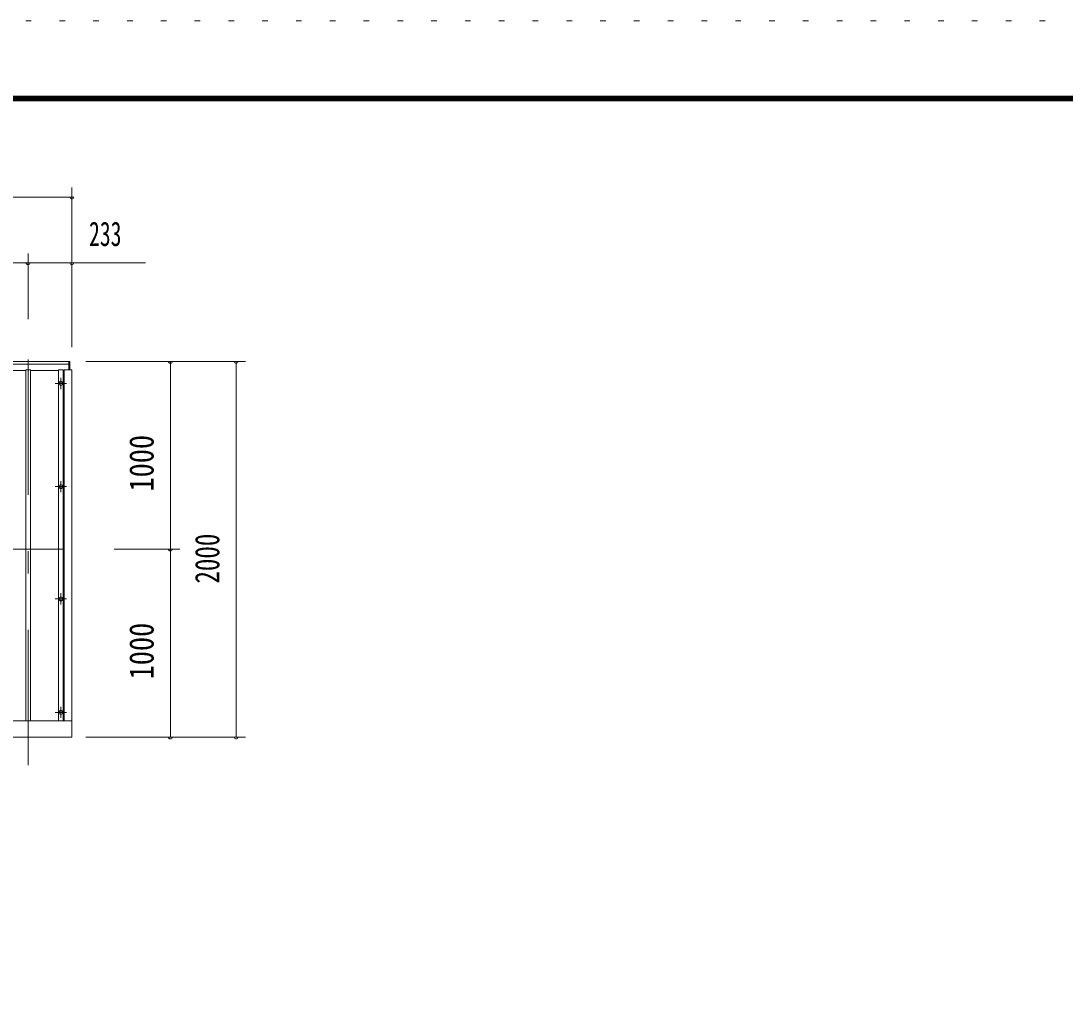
# Model space of a CAD drawing. Units: millimetres, scale not verified. Extents: x -25778 to 25782, y -10500 to 10500.
# Drawn here: x 6646 to 12208, y 5250 to 10500 of the extents above; entities that cross this region are included whole.
import ezdxf
from ezdxf.enums import TextEntityAlignment as Align

# ---------------------------------------------------------------- set-up
doc = ezdxf.new("R2010")
doc.units = ezdxf.units.MM
doc.header["$LTSCALE"] = 60
doc.linetypes.add('USER3', pattern=[24, 12, -5, 2, -5])
doc.linetypes.add('USER4', pattern=[3, 0.5, -2.5])
for name, color, linetype, lineweight in [('0-2_1-0BOLD', 7, 'Continuous', 18), ('0-3_1-2CENTER', 3, 'USER3', 18), ('0-4_1-4THIN', 4, 'Continuous', 18), ('0-5_1-5DIM', 3, 'Continuous', 18), ('0-C_F-F', 5, 'Continuous', 18), ('0-D_F-E_J_ADD', 5, 'USER4', 18)]:
    doc.layers.add(name, color=color, linetype=linetype, lineweight=lineweight)
doc.styles.add('ＭＳ ゴシック', font='')
doc.styles.get('ＭＳ ゴシック').set_extended_font_data('MS Gothic')

msp = doc.modelspace()

# ---------------------------------------------------------------- linework, layer by layer
at = {"layer": '0-2_1-0BOLD'}
for p, q in [((6901.26, 8642.82), (6901.26, 8687.67)), ((6907.26, 8687.67), (6907.26, 8642.82)), ((-882.73, 8672.68), (6901.26, 8672.68)), ((6877.26, 8642.82), (6877.26, 6774.16)), ((6917.26, 6774.16), (-898.73, 6774.16))]:
    msp.add_line(p, q, dxfattribs=at)
for points in [[(6907.26, 8687.67), (-888.73, 8687.67), (-888.73, 8642.82)], [(-858.73, 6774.16), (-858.73, 8642.82), (-898.73, 8642.82), (-898.73, 6687.67), (6917.26, 6687.67), (6917.26, 8642.82), (6877.26, 8642.82)]]:
    msp.add_lwpolyline(points, dxfattribs=at)
for centre in [(6859.27, 8570.29), (6859.27, 8020.59), (6859.27, 7422.81), (6859.27, 6819.1)]:
    msp.add_circle(centre, 10, dxfattribs=at)
at = {"layer": '0-3_1-2CENTER'}
for p, q in [((6684.27, 6537.67), (6684.27, 8837.68)), ((6829.27, 8570.29), (6889.26, 8570.29)), ((6859.27, 8600.28), (6859.27, 8540.28)), ((6889.26, 8020.59), (6829.27, 8020.59)), ((6859.27, 7990.59), (6859.27, 8050.59)), ((-1048.73, 7687.67), (7067.26, 7687.67)), ((6889.26, 7422.81), (6829.27, 7422.81)), ((6859.27, 7452.81), (6859.27, 7392.8)), ((6859.27, 6789.1), (6859.27, 6849.1)), ((6889.26, 6819.1), (6829.27, 6819.1))]:
    msp.add_line(p, q, dxfattribs=at)
at = {"layer": '0-4_1-4THIN'}
for p, q in [((6521.77, 8638.57), (6671.77, 8638.57)), ((6696.77, 8638.57), (6846.77, 8638.57)), ((6871.77, 8638.57), (6877.26, 8638.57))]:
    msp.add_line(p, q, dxfattribs=at)
for points in [[(6696.77, 6774.16), (6696.77, 8642.82), (6671.77, 8642.82), (6671.77, 6774.16)], [(6871.77, 6774.16), (6871.77, 8642.82), (6846.77, 8642.82), (6846.77, 6774.16)]]:
    msp.add_lwpolyline(points, dxfattribs=at)
at = {"layer": '0-5_1-5DIM'}
for p, q in [((6917.27, 8762.48), (6917.27, 9612.48)), ((6917.27, 9562.48), (-898.73, 9562.48)), ((6927.27, 9562.48), (6907.27, 9562.48)), ((6684.27, 8912.48), (6684.27, 9262.48)), ((7309.77, 9212.48), (-1291.23, 9212.48)), ((6694.27, 9212.48), (6674.27, 9212.48)), ((6927.27, 9212.48), (6907.27, 9212.48)), ((7842.26, 8687.67), (6992.27, 8687.67)), ((7452.26, 8687.67), (7432.26, 8687.67)), ((7442.26, 8687.67), (7442.26, 6687.67)), ((7802.26, 8687.67), (7782.26, 8687.67)), ((7792.26, 6687.67), (7792.26, 8687.67)), ((7142.27, 7687.67), (7492.26, 7687.67)), ((7452.26, 7687.67), (7432.26, 7687.67)), ((6992.27, 6687.67), (7842.26, 6687.67)), ((7452.26, 6687.67), (7432.26, 6687.67)), ((7802.26, 6687.67), (7782.26, 6687.67))]:
    msp.add_line(p, q, dxfattribs=at)
for centre in [(6917.27, 9562.48), (6684.27, 9212.48), (6917.27, 9212.48), (7442.26, 8687.67), (7792.26, 8687.67), (7442.26, 7687.67), (7442.26, 6687.67), (7792.26, 6687.67)]:
    msp.add_arc(centre, 10, 180, 0, dxfattribs=at)
at = {"layer": '0-C_F-F'}
for points in [[(-3418.39, 10100), (-3418.39, -10000), (25281.61, -10000), (25281.61, 10100)], [(-3415.89, 10097.5), (25279.11, 10097.5), (25279.11, -9997.5), (-3415.89, -9997.5)], [(-3413.39, 10095), (-3413.39, -9995), (25276.61, -9995), (25276.61, 10095)], [(-3410.89, 10092.5), (25274.11, 10092.5), (25274.11, -9992.5), (-3410.89, -9992.5)], [(-3408.39, 10090), (25271.61, 10090), (25271.61, -9990), (-3408.39, -9990)], [(-3405.89, 10087.5), (25269.11, 10087.5), (25269.11, -9987.5), (-3405.89, -9987.5)], [(-3403.39, 10085), (25266.61, 10085), (25266.61, -9985), (-3403.39, -9985)], [(-3400.89, 10082.5), (-3400.89, -9982.5), (25264.11, -9982.5), (25264.11, 10082.5)], [(-3398.39, 10080), (-3398.39, -9980), (25261.61, -9980), (25261.61, 10080)], [(-3395.89, 10077.5), (-3395.89, -9977.5), (25259.11, -9977.5), (25259.11, 10077.5)], [(-3393.39, 10075), (25256.61, 10075), (25256.61, -9975), (-3393.39, -9975)]]:
    msp.add_lwpolyline(points, close=True, dxfattribs=at)
at = {"layer": '0-D_F-E_J_ADD'}
msp.add_lwpolyline([(-3918.39, 10500), (-3918.39, -10500), (25781.61, -10500), (25781.61, 10500)], close=True, dxfattribs=at)

# ---------------------------------------------------------------- texts
at = {"layer": '0-5_1-5DIM', "color": 7, "style": 'ＭＳ ゴシック', "width": 0.65}
msp.add_text('233', height=130.2, dxfattribs=at).set_placement((7009.1, 9262.48), align=Align.BOTTOM_LEFT)
at = {"layer": '0-5_1-5DIM', "color": 7, "style": 'ＭＳ ゴシック'}
for s, width, p in [('1000', 0.85, (7392.26, 7994.87)), ('2000', 0.75, (7742.27, 7504.64)), ('1000', 0.85, (7392.26, 6994.87))]:
    msp.add_text(s, height=130.2, rotation=90, dxfattribs=dict(at, width=width)).set_placement(p, align=Align.BOTTOM_LEFT)

doc.saveas('drawing.dxf')
